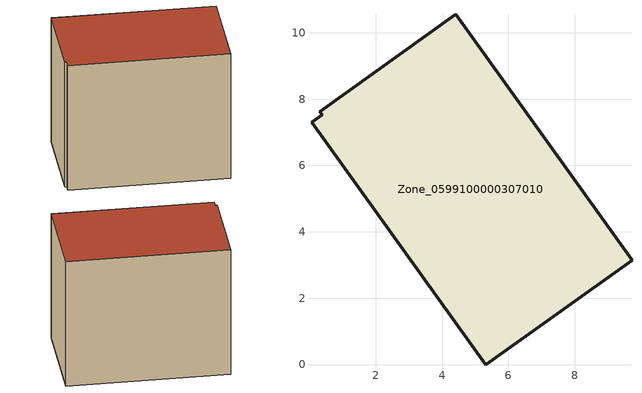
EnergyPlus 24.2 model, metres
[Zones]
Zone_0599100000307010
 floor ground (C_G): 0.39,7.53 0.31,7.62 4.41,10.55 9.73,3.15 5.32,0 0.07,7.31 z0
 wall outside (C_F): 5.32,0 9.73,3.15 4.41,10.55 0.31,7.62 0.39,7.53 0.07,7.31 5.32,0 z0:7.8
 roof outside (C_R): 0.39,7.53 0.07,7.31 5.32,0 9.73,3.15 4.41,10.55 0.31,7.62 z7.8
[BUILDING]
Pand.0599100000307010: North Axis=0; Terrain=City; Loads Convergence Tolerance Value=0.04; Temperature Convergence Tolerance Value=0.4; Solar Distribution=FullExterior; Maximum Number of Warmup Days=25; Minimum Number of Warmup Days=1
[Site:Location]
Rotterdam.The.Hague.AP_ZH_NLD Design_Conditions: Latitude=51.96; Longitude=4.45; Time Zone=1; Elevation=-4.5
[SITE:GROUNDTEMPERATURE:BUILDINGSURFACE]
18, 18, 18, 18, 18, 18, 18, 18, 18, 18, 18, 18
[MATERIAL] Thermal Absorptance=0.9; Solar Absorptance=0.7; Visible Absorptance=0.7
Name | Roughness | Thickness | Conductivity | Density | Specific Heat
G.TI.1975-1991 | MediumSmooth | 0.15 | 0.288461 | 540 | 1210
F.TI.1975-1991 | Rough | 0.3 | 0.230769 | 1920 | 840
R.TI.1975-1991 | MediumRough | 0.2 | 0.153846 | 1500 | 1000
[CONSTRUCTION]
C_G: G.TI.1975-1991
C_F: F.TI.1975-1991
C_R: R.TI.1975-1991
[ZONE]
Zone_0599100000307010: Type=1; Multiplier=1; Ceiling Height=Autocalculate; Volume=Autocalculate; Floor Area=autocalculate; Part of Total Floor Area=Yes
[ZONEINFILTRATION:DESIGNFLOWRATE]
Infil_Zone_0599100000307010: Zone or ZoneList or Space or SpaceList=Zone_0599100000307010; Schedule=AlwaysOn; Design Flow Rate Calculation Method=Flow/Area; Flow Rate per Floor Area=0.003; Constant Term Coefficient=1; Temperature Term Coefficient=0; Velocity Term Coefficient=0; Velocity Squared Term Coefficient=0
[HVACTEMPLATE:ZONE:IDEALLOADSAIRSYSTEM]
Zone_0599100000307010: Maximum Heating Supply Air Temperature=50; Minimum Cooling Supply Air Temperature=13; Maximum Heating Supply Air Humidity Ratio=0.0156; Minimum Cooling Supply Air Humidity Ratio=0.0077; Heating Limit=NoLimit; Cooling Limit=NoLimit; Dehumidification Control Type=ConstantSensibleHeatRatio; Cooling Sensible Heat Ratio=0.7; Dehumidification Setpoint=60; Humidification Control Type=None; Humidification Setpoint=30; Outdoor Air Method=None; Outdoor Air Flow Rate per Person=0.00944; Outdoor Air Flow Rate per Zone Floor Area=0; Outdoor Air Flow Rate per Zone=0; Demand Controlled Ventilation Type=None; Outdoor Air Economizer Type=NoEconomizer; Heat Recovery Type=None; Sensible Heat Recovery Effectiveness=0.7; Latent Heat Recovery Effectiveness=0.65
[ZONECONTROL:THERMOSTAT]
ThermostatControl_Zone_0599100000307010: Zone or ZoneList=Zone_0599100000307010; Control Type Schedule=DualSetpointControlType; Control 1=Thermostat_Zone_0599100000307010; Temperature Difference Between Cutout And Setpoint=0
[THERMOSTATSETPOINT:DUALSETPOINT]
Thermostat_Zone_0599100000307010: Heating Setpoint Temperature Schedule=HeatingSetpoint_Zone_0599100000307010; Cooling Setpoint Temperature Schedule=CoolingSetpoint_Zone_0599100000307010
[SCHEDULE:COMPACT]
HeatingSetpoint_Zone_0599100000307010: Through: 12/31, For: AllDays, Until: 24:00, 21
CoolingSetpoint_Zone_0599100000307010: Through: 12/31, For: AllDays, Until: 24:00, 24
DualSetpointControlType: Through: 12/31, For: AllDays, Until: 24:00, 4
AlwaysOn: Through: 12/31, For: AllDays, Until: 24:00, 1
